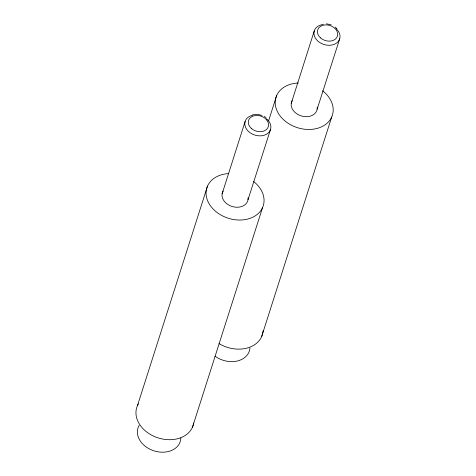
<?xml version="1.0" encoding="UTF-8"?>
<svg xmlns="http://www.w3.org/2000/svg" width="476" height="476" viewBox="0 0 476 476"><rect width="100%" height="100%" fill="white"/><g stroke="black" fill="none" stroke-linecap="round" stroke-linejoin="round"><path stroke-width="0.71" d="M222.113 193.851L245.116 121.499M291.258 103.286L314.261 30.934M137.427 405.736L207.53 186.068M268.559 120.934L276.675 95.503M192.482 427.192L262.585 207.524M261.627 336.627L331.736 116.959M248.008 199.741L270.57 129.311M317.153 109.177L339.715 38.746M252.53 114.853L257.332 114.365L262.097 115.436M326.482 23.8L331.242 24.871M264.144 116.4L265.989 117.626M335.134 27.061L336.812 28.59M249.971 347.992A22.188 16.874 17.7 0 1 237.286 361.01A22.188 16.874 17.7 0 1 215.003 356.167M263.067 330.755A29.589 22.497 17.7 0 1 218.978 343.565M322.585 90.815A29.589 22.497 17.7 0 1 321.937 126.646A29.589 22.497 17.7 0 1 277.853 112.473A29.589 22.497 17.7 0 1 298.315 83.008M317.218 107.106A13.316 10.127 17.7 0 1 302.01 116.132A13.316 10.127 17.7 0 1 292.252 100.561M336.199 28.691A13.316 10.127 17.7 0 1 334.563 44.214A13.316 10.127 17.7 0 1 315.237 37.842A13.316 10.127 17.7 0 1 323.359 24.46M180.856 437.985A22.188 16.874 17.7 0 1 154.367 450.968A22.188 16.874 17.7 0 1 139.188 425.324M193.726 423.015A29.589 22.497 17.7 0 1 157.223 437.599A29.589 22.497 17.7 0 1 138.391 403.868M253.44 181.38A29.589 22.497 17.7 0 1 252.988 217.115A29.589 22.497 17.7 0 1 208.922 203.425A29.589 22.497 17.7 0 1 228.438 173.609M248.073 197.671A13.316 10.127 17.7 0 1 232.865 206.697A13.316 10.127 17.7 0 1 223.107 191.126M266.358 118.661A13.316 10.127 17.7 0 1 266.358 134.315A13.316 10.127 17.7 0 1 246.788 129.49A13.316 10.127 17.7 0 1 252.625 115.275M320.497 37.872A10.353 7.872 17.7 0 0 337.413 36.23A10.353 7.872 17.7 0 0 324.805 24.93A10.353 7.872 17.7 0 0 320.497 37.872M251.352 128.431A10.353 7.872 17.7 0 0 268.268 126.794A10.353 7.872 17.7 0 0 255.66 115.495A10.353 7.872 17.7 0 0 251.352 128.431"/></g></svg>
